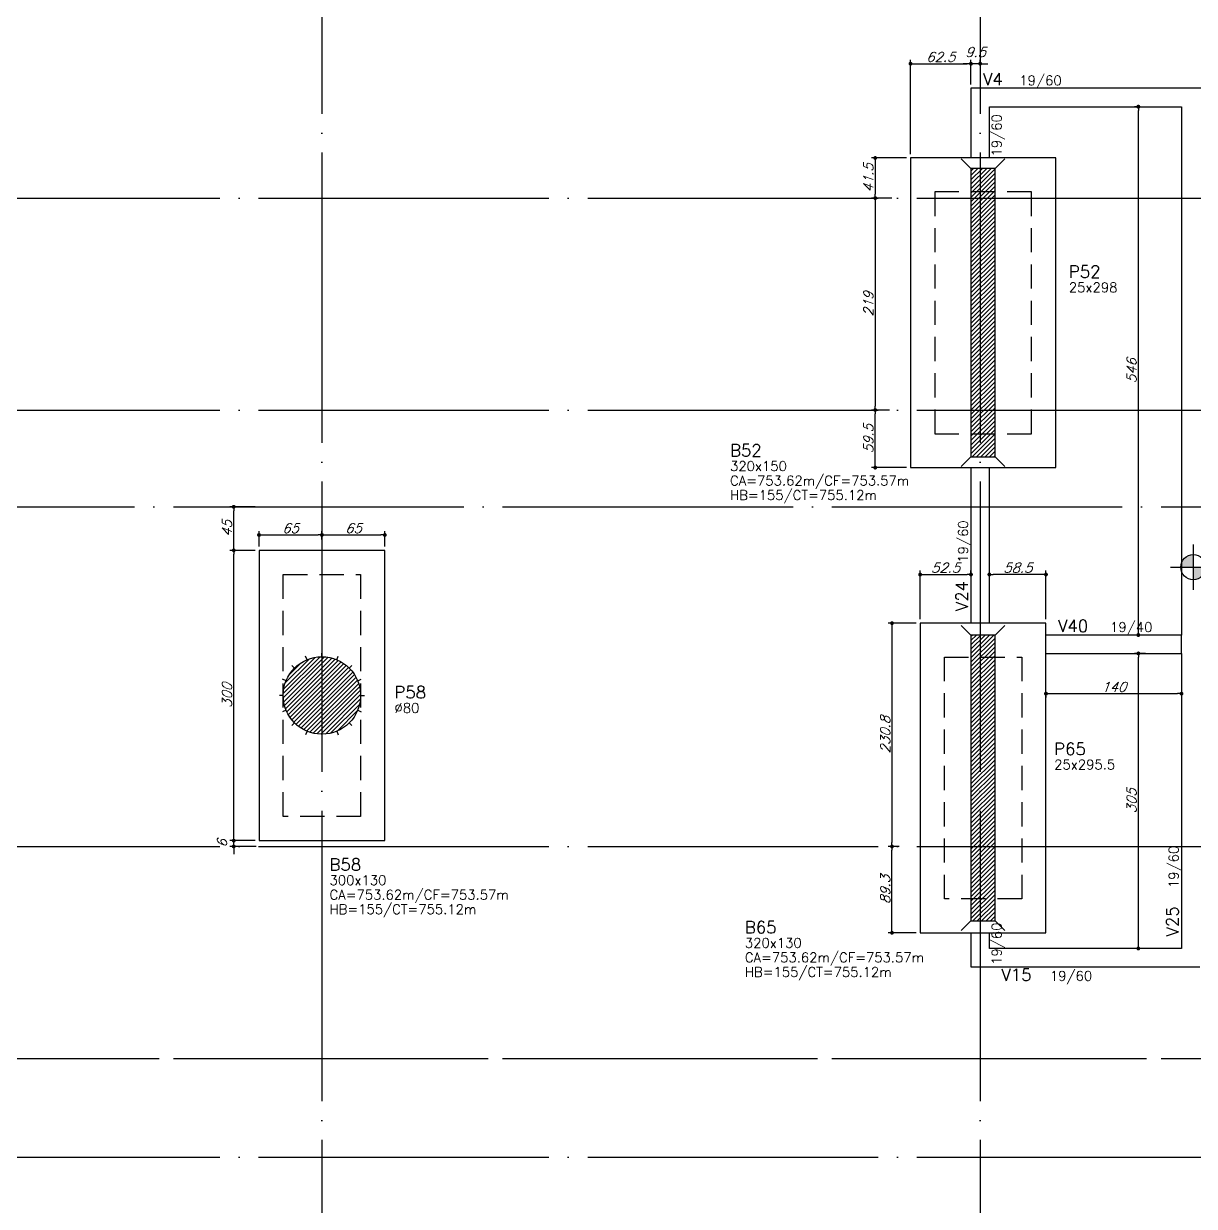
# Model space of a CAD drawing. Header units: millimetres. Extents: x -4137 to 5508, y -2380 to 3650.
# Drawn here: x -2928 to -1719, y -168 to 1054 of the extents above; entities that cross this region are included whole.
import ezdxf
from ezdxf.enums import TextEntityAlignment as Align

# ---------------------------------------------------------------- set-up
doc = ezdxf.new("R2010")
doc.units = ezdxf.units.MM
doc.header["$LTSCALE"] = 50
doc.linetypes.add('DASHED', pattern=[0.75, 0.5, -0.25])
doc.linetypes.add('EIXO', pattern=[6.8, 6, -0.4, 0, -0.4])
for name, color, linetype in [('F-BLOCOS', 3, 'Continuous'), ('F-BLOCOS-DIM', 2, 'Continuous'), ('F-BLOCOS-NOME', 3, 'Continuous'), ('F-COTAS', 106, 'Continuous'), ('F-EIXO', 12, 'EIXO'), ('F-ESTACAS-BARRETE', 2, 'Continuous'), ('F-NÍVEL-PLANTA', 2, 'Continuous'), ('F-PILARES-DIM', 172, 'Continuous'), ('F-PILARES-HACH', 174, 'Continuous'), ('F-PILARES-N', 170, 'Continuous'), ('F-PILARES-NASCE', 4, 'Continuous'), ('F-PILARES-NOME', 170, 'Continuous'), ('F-TEXTO', 6, 'Continuous'), ('F-VIGAS', 3, 'Continuous'), ('F-VIGAS-DIM', 2, 'Continuous'), ('F-VIGAS-NOME', 4, 'Continuous')]:
    doc.layers.add(name, color=color, linetype=linetype)
doc.styles.add('CP-TEXT-INCL', font='simplex.shx', dxfattribs={"oblique": 20})
doc.styles.add('MCP', font='simplex.shx')
doc.styles.add('ROMANS', font='simplex.shx')
doc.dimstyles.new('CP-COTAS-50', dxfattribs={"dimscale": 0.8, "dimtxt": 12.5, "dimasz": 5, "dimexe": 5, "dimexo": 5, "dimgap": 2.5, "dimtad": 1, "dimdec": 1, "dimdsep": 46, "dimtxsty": 'CP-TEXT-INCL', "dimblk1": 'DOT', "dimblk2": 'DOT', "dimsah": 1, "dimcen": 9, "dimclrd": 256, "dimclre": 256, "dimclrt": 256, "dimadec": 0, "dimazin": 0, "dimtfac": 1, "dimtdec": 1, "dimtmove": 2, "dimatfit": 3, "dimldrblk": 'DOT', "dimfxl": 0, "dimtolj": 1, "dimarcsym": 0})

# ---------------------------------------------------------------- blocks, each defined once
blk = doc.blocks.new('*U4')
at = {"layer": 'F-EIXO'}
blk.add_line((0, 0), (7197, 0), dxfattribs=at)
at = {"layer": 'F-TEXTO', "style": 'ROMANS'}
blk.add_attdef('EIXO', text='', height=17.5, dxfattribs=at).set_placement((-28.2072, 0), align=Align.MIDDLE_CENTER)
blk = doc.blocks.new('*U5')
at = {"layer": 'F-EIXO'}
blk.add_line((0, 0), (7285, 0), dxfattribs=at)
at = {"layer": 'F-TEXTO', "style": 'ROMANS'}
blk.add_attdef('EIXO', text='', height=17.5, dxfattribs=at).set_placement((-28.2072, 0), align=Align.MIDDLE_CENTER)
blk = doc.blocks.new('*U25')
at = {"layer": 'F-EIXO'}
blk.add_line((0, 0), (0, -3127.9), dxfattribs=at)
at = {"layer": 'F-TEXTO', "style": 'ROMANS'}
blk.add_attdef('EIXO', text='', height=17.5, rotation=360, dxfattribs=at).set_placement((0, 28.2), align=Align.MIDDLE_CENTER)
blk = doc.blocks.new('A$C10EB3C7A')
at = {"layer": 'F-EIXO'}
blk.add_line((-3768.5, -15), (3491.1, -15), dxfattribs=at)
at = {"layer": 'F-EIXO', "linetype": 'Continuous'}
for name, p in [('*U25', (-2620, 1941.4)), ('*U25', (-1940, 1941.4)), ('*U4', (-3705.8, 874)), ('*U4', (-3705.8, 655)), ('*U5', (-3793.7, 555)), ('*U4', (-3705.8, 204)), ('*U5', (-3793.7, -15)), ('*U4', (-3705.8, -117))]:
    blk.add_blockref(name, p, dxfattribs=at)
blk = doc.blocks.new('_DOT')
at = {"color": 0, "linetype": 'ByBlock'}
blk.add_line((-0.5, 0), (-1, 0), dxfattribs=at)
at = {"color": 0, "linetype": 'ByBlock', "const_width": 0.5}
blk.add_lwpolyline([(-0.25, 0, 1), (0.25, 0, 1)], format="xyb", close=True, dxfattribs=at)
blk = doc.blocks.new('*D220')
at = {"layer": 'DEFPOINTS', "color": 0, "transparency": 16777216}
for p in [(-1776.6, 403.5), (-1765.1, 403.5), (-1770.3, 98.5)]:
    blk.add_point(p, dxfattribs=at)
at = {"layer": 'F-COTAS', "lineweight": -2, "transparency": 16777216}
for p, q in [((-1769.1, 403.5), (-1780.6, 403.5)), ((-1776.6, 102.5), (-1776.6, 399.5)), ((-1774.3, 98.5), (-1780.6, 98.5))]:
    blk.add_line(p, q, dxfattribs=at)
at = {"layer": 'F-COTAS', "lineweight": -2, "transparency": 16777216, "xscale": 4, "yscale": 4, "zscale": 4}
for p, rotation in [((-1776.6, 403.5), 90), ((-1776.6, 98.5), 270)]:
    blk.add_blockref('_DOT', p, dxfattribs=dict(at, rotation=rotation))
at = {"layer": 'F-COTAS', "transparency": 16777216, "insert": (-1783.6, 251), "char_height": 10, "attachment_point": 5, "rotation": 90, "style": 'CP-TEXT-INCL'}
blk.add_mtext('\\A1;305', dxfattribs=at)
blk = doc.blocks.new('*D239')
at = {"layer": 'DEFPOINTS', "color": 0, "transparency": 16777216}
for p in [(-2711.1, 210), (-2685, 210), (-2684.1, 204)]:
    blk.add_point(p, dxfattribs=at)
at = {"layer": 'F-COTAS', "lineweight": -2, "transparency": 16777216}
for p, q in [((-2689, 210), (-2715.1, 210)), ((-2711.1, 214), (-2711.1, 218)), ((-2711.1, 204), (-2711.1, 210)), ((-2688.1, 204), (-2715.1, 204)), ((-2711.1, 200), (-2711.1, 196))]:
    blk.add_line(p, q, dxfattribs=at)
at = {"layer": 'F-COTAS', "lineweight": -2, "transparency": 16777216, "xscale": 4, "yscale": 4, "zscale": 4}
for p, rotation in [((-2711.1, 210), 270), ((-2711.1, 204), 90)]:
    blk.add_blockref('_DOT', p, dxfattribs=dict(at, rotation=rotation))
at = {"layer": 'F-COTAS', "transparency": 16777216, "insert": (-2723.1, 207), "char_height": 10, "attachment_point": 5, "rotation": 90, "style": 'CP-TEXT-INCL'}
blk.add_mtext('\\A1;6', dxfattribs=at)
blk = doc.blocks.new('*D240')
at = {"layer": 'DEFPOINTS', "color": 0, "transparency": 16777216}
for p in [(-2711.1, 510), (-2685, 510), (-2685, 210)]:
    blk.add_point(p, dxfattribs=at)
at = {"layer": 'F-COTAS', "lineweight": -2, "transparency": 16777216}
for p, q in [((-2689, 510), (-2715.1, 510)), ((-2711.1, 214), (-2711.1, 506)), ((-2689, 210), (-2715.1, 210))]:
    blk.add_line(p, q, dxfattribs=at)
at = {"layer": 'F-COTAS', "lineweight": -2, "transparency": 16777216, "xscale": 4, "yscale": 4, "zscale": 4}
for p, rotation in [((-2711.1, 510), 90), ((-2711.1, 210), 270)]:
    blk.add_blockref('_DOT', p, dxfattribs=dict(at, rotation=rotation))
at = {"layer": 'F-COTAS', "transparency": 16777216, "insert": (-2718.1, 360), "char_height": 10, "attachment_point": 5, "rotation": 90, "style": 'CP-TEXT-INCL'}
blk.add_mtext('\\A1;300', dxfattribs=at)
blk = doc.blocks.new('*D241')
at = {"layer": 'DEFPOINTS', "color": 0, "transparency": 16777216}
for p in [(-2711.1, 555), (-2685, 555), (-2685, 510)]:
    blk.add_point(p, dxfattribs=at)
at = {"layer": 'F-COTAS', "lineweight": -2, "transparency": 16777216}
for p, q in [((-2689, 555), (-2715.1, 555)), ((-2711.1, 514), (-2711.1, 551)), ((-2689, 510), (-2715.1, 510))]:
    blk.add_line(p, q, dxfattribs=at)
at = {"layer": 'F-COTAS', "lineweight": -2, "transparency": 16777216, "xscale": 4, "yscale": 4, "zscale": 4}
for p, rotation in [((-2711.1, 555), 90), ((-2711.1, 510), 270)]:
    blk.add_blockref('_DOT', p, dxfattribs=dict(at, rotation=rotation))
at = {"layer": 'F-COTAS', "transparency": 16777216, "insert": (-2718.1, 532.5), "char_height": 10, "attachment_point": 5, "rotation": 90, "style": 'CP-TEXT-INCL'}
blk.add_mtext('\\A1;45', dxfattribs=at)
blk = doc.blocks.new('*D242')
at = {"layer": 'DEFPOINTS', "color": 0, "transparency": 16777216}
for p in [(-2620, 525.9), (-2620, 522.1), (-2685, 510)]:
    blk.add_point(p, dxfattribs=at)
at = {"layer": 'F-COTAS', "lineweight": -2, "transparency": 16777216}
for p, q in [((-2685, 514), (-2685, 529.9)), ((-2681, 525.9), (-2624, 525.9)), ((-2620, 526.1), (-2620, 529.9))]:
    blk.add_line(p, q, dxfattribs=at)
at = {"layer": 'F-COTAS', "lineweight": -2, "transparency": 16777216, "xscale": 4, "yscale": 4, "zscale": 4, "rotation": 180}
blk.add_blockref('_DOT', (-2685, 525.9), dxfattribs=at)
at = {"layer": 'F-COTAS', "lineweight": -2, "transparency": 16777216, "xscale": 4, "yscale": 4, "zscale": 4}
blk.add_blockref('_DOT', (-2620, 525.9), dxfattribs=at)
at = {"layer": 'F-COTAS', "transparency": 16777216, "insert": (-2652.5, 532.9), "char_height": 10, "attachment_point": 5, "style": 'CP-TEXT-INCL'}
blk.add_mtext('\\A1;65', dxfattribs=at)
blk = doc.blocks.new('*D243')
at = {"layer": 'DEFPOINTS', "color": 0, "transparency": 16777216}
for p in [(-2555, 525.9), (-2620, 517.3), (-2555, 510)]:
    blk.add_point(p, dxfattribs=at)
at = {"layer": 'F-COTAS', "lineweight": -2, "transparency": 16777216}
for p, q in [((-2620, 521.3), (-2620, 529.9)), ((-2616, 525.9), (-2559, 525.9)), ((-2555, 514), (-2555, 529.9))]:
    blk.add_line(p, q, dxfattribs=at)
at = {"layer": 'F-COTAS', "lineweight": -2, "transparency": 16777216, "xscale": 4, "yscale": 4, "zscale": 4, "rotation": 180}
blk.add_blockref('_DOT', (-2620, 525.9), dxfattribs=at)
at = {"layer": 'F-COTAS', "lineweight": -2, "transparency": 16777216, "xscale": 4, "yscale": 4, "zscale": 4}
blk.add_blockref('_DOT', (-2555, 525.9), dxfattribs=at)
at = {"layer": 'F-COTAS', "transparency": 16777216, "insert": (-2587.5, 532.9), "char_height": 10, "attachment_point": 5, "style": 'CP-TEXT-INCL'}
blk.add_mtext('\\A1;65', dxfattribs=at)
blk = doc.blocks.new('*D326')
at = {"layer": 'DEFPOINTS', "color": 0, "transparency": 16777216}
for p in [(-2031.1, 204), (-2023.2, 204), (-2002, 114.8)]:
    blk.add_point(p, dxfattribs=at)
at = {"layer": 'F-COTAS', "lineweight": -2, "transparency": 16777216}
for p, q in [((-2027.2, 204), (-2035.1, 204)), ((-2031.1, 118.8), (-2031.1, 200)), ((-2006, 114.8), (-2035.1, 114.8))]:
    blk.add_line(p, q, dxfattribs=at)
at = {"layer": 'F-COTAS', "lineweight": -2, "transparency": 16777216, "xscale": 4, "yscale": 4, "zscale": 4}
for p, rotation in [((-2031.1, 204), 90), ((-2031.1, 114.8), 270)]:
    blk.add_blockref('_DOT', p, dxfattribs=dict(at, rotation=rotation))
at = {"layer": 'F-COTAS', "transparency": 16777216, "insert": (-2038.1, 159.4), "char_height": 10, "attachment_point": 5, "rotation": 90, "style": 'CP-TEXT-INCL'}
blk.add_mtext('\\A1;89.3', dxfattribs=at)
blk = doc.blocks.new('*D327')
at = {"layer": 'DEFPOINTS', "color": 0, "transparency": 16777216}
for p in [(-2002, 434.8), (-2031.1, 204), (-2019.6, 204)]:
    blk.add_point(p, dxfattribs=at)
at = {"layer": 'F-COTAS', "lineweight": -2, "transparency": 16777216}
for p, q in [((-2006, 434.8), (-2035.1, 434.8)), ((-2031.1, 430.8), (-2031.1, 208)), ((-2023.6, 204), (-2035.1, 204))]:
    blk.add_line(p, q, dxfattribs=at)
at = {"layer": 'F-COTAS', "lineweight": -2, "transparency": 16777216, "xscale": 4, "yscale": 4, "zscale": 4}
for p, rotation in [((-2031.1, 434.8), 90), ((-2031.1, 204), 270)]:
    blk.add_blockref('_DOT', p, dxfattribs=dict(at, rotation=rotation))
at = {"layer": 'F-COTAS', "transparency": 16777216, "insert": (-2038.1, 319.4), "char_height": 10, "attachment_point": 5, "rotation": 90, "style": 'CP-TEXT-INCL'}
blk.add_mtext('\\A1;230.8', dxfattribs=at)
blk = doc.blocks.new('*D328')
at = {"layer": 'DEFPOINTS', "color": 0, "transparency": 16777216}
for p in [(-1949.5, 485), (-1949.5, 480.9), (-2002, 434.8)]:
    blk.add_point(p, dxfattribs=at)
at = {"layer": 'F-COTAS', "lineweight": -2, "transparency": 16777216}
for p, q in [((-2002, 438.8), (-2002, 489)), ((-1949.5, 484.9), (-1949.5, 489)), ((-1998, 485), (-1953.5, 485))]:
    blk.add_line(p, q, dxfattribs=at)
at = {"layer": 'F-COTAS', "lineweight": -2, "transparency": 16777216, "xscale": 4, "yscale": 4, "zscale": 4, "rotation": 180}
blk.add_blockref('_DOT', (-2002, 485), dxfattribs=at)
at = {"layer": 'F-COTAS', "lineweight": -2, "transparency": 16777216, "xscale": 4, "yscale": 4, "zscale": 4}
blk.add_blockref('_DOT', (-1949.5, 485), dxfattribs=at)
at = {"layer": 'F-COTAS', "transparency": 16777216, "insert": (-1975.8, 492), "char_height": 10, "attachment_point": 5, "style": 'CP-TEXT-INCL'}
blk.add_mtext('\\A1;52.5', dxfattribs=at)
blk = doc.blocks.new('*D329')
at = {"layer": 'DEFPOINTS', "color": 0, "transparency": 16777216}
for p in [(-1930.5, 485), (-1930.5, 476.3), (-1872, 434.8)]:
    blk.add_point(p, dxfattribs=at)
at = {"layer": 'F-COTAS', "lineweight": -2, "transparency": 16777216}
for p, q in [((-1930.5, 480.3), (-1930.5, 489)), ((-1872, 438.8), (-1872, 489)), ((-1876, 485), (-1926.5, 485))]:
    blk.add_line(p, q, dxfattribs=at)
at = {"layer": 'F-COTAS', "lineweight": -2, "transparency": 16777216, "xscale": 4, "yscale": 4, "zscale": 4, "rotation": 180}
blk.add_blockref('_DOT', (-1930.5, 485), dxfattribs=at)
at = {"layer": 'F-COTAS', "lineweight": -2, "transparency": 16777216, "xscale": 4, "yscale": 4, "zscale": 4}
blk.add_blockref('_DOT', (-1872, 485), dxfattribs=at)
at = {"layer": 'F-COTAS', "transparency": 16777216, "insert": (-1901.2, 492), "char_height": 10, "attachment_point": 5, "style": 'CP-TEXT-INCL'}
blk.add_mtext('\\A1;58.5', dxfattribs=at)
blk = doc.blocks.new('*D330')
at = {"layer": 'DEFPOINTS', "color": 0, "transparency": 16777216}
for p in [(-2048.4, 655), (-2029.6, 655), (-2012, 595.5)]:
    blk.add_point(p, dxfattribs=at)
at = {"layer": 'F-COTAS', "lineweight": -2, "transparency": 16777216}
for p, q in [((-2033.6, 655), (-2052.4, 655)), ((-2048.4, 599.5), (-2048.4, 651)), ((-2016, 595.5), (-2052.4, 595.5))]:
    blk.add_line(p, q, dxfattribs=at)
at = {"layer": 'F-COTAS', "lineweight": -2, "transparency": 16777216, "xscale": 4, "yscale": 4, "zscale": 4}
for p, rotation in [((-2048.4, 655), 90), ((-2048.4, 595.5), 270)]:
    blk.add_blockref('_DOT', p, dxfattribs=dict(at, rotation=rotation))
at = {"layer": 'F-COTAS', "transparency": 16777216, "insert": (-2055.4, 625.3), "char_height": 10, "attachment_point": 5, "rotation": 90, "style": 'CP-TEXT-INCL'}
blk.add_mtext('\\A1;59.5', dxfattribs=at)
blk = doc.blocks.new('*D331')
at = {"layer": 'DEFPOINTS', "color": 0, "transparency": 16777216}
for p in [(-2036.4, 874), (-2048.4, 655), (-2036.4, 655)]:
    blk.add_point(p, dxfattribs=at)
at = {"layer": 'F-COTAS', "lineweight": -2, "transparency": 16777216}
for p, q in [((-2040.4, 874), (-2052.4, 874)), ((-2048.4, 870), (-2048.4, 659)), ((-2040.4, 655), (-2052.4, 655))]:
    blk.add_line(p, q, dxfattribs=at)
at = {"layer": 'F-COTAS', "lineweight": -2, "transparency": 16777216, "xscale": 4, "yscale": 4, "zscale": 4}
for p, rotation in [((-2048.4, 874), 90), ((-2048.4, 655), 270)]:
    blk.add_blockref('_DOT', p, dxfattribs=dict(at, rotation=rotation))
at = {"layer": 'F-COTAS', "transparency": 16777216, "insert": (-2055.4, 764.5), "char_height": 10, "attachment_point": 5, "rotation": 90, "style": 'CP-TEXT-INCL'}
blk.add_mtext('\\A1;219', dxfattribs=at)
blk = doc.blocks.new('*D332')
at = {"layer": 'DEFPOINTS', "color": 0, "transparency": 16777216}
for p in [(-2012, 915.5), (-2048.4, 874), (-2027.4, 874)]:
    blk.add_point(p, dxfattribs=at)
at = {"layer": 'F-COTAS', "lineweight": -2, "transparency": 16777216}
for p, q in [((-2016, 915.5), (-2052.4, 915.5)), ((-2048.4, 911.5), (-2048.4, 878)), ((-2031.4, 874), (-2052.4, 874))]:
    blk.add_line(p, q, dxfattribs=at)
at = {"layer": 'F-COTAS', "lineweight": -2, "transparency": 16777216, "xscale": 4, "yscale": 4, "zscale": 4}
for p, rotation in [((-2048.4, 915.5), 90), ((-2048.4, 874), 270)]:
    blk.add_blockref('_DOT', p, dxfattribs=dict(at, rotation=rotation))
at = {"layer": 'F-COTAS', "transparency": 16777216, "insert": (-2055.4, 894.8), "char_height": 10, "attachment_point": 5, "rotation": 90, "style": 'CP-TEXT-INCL'}
blk.add_mtext('\\A1;41.5', dxfattribs=at)
blk = doc.blocks.new('*D333')
at = {"layer": 'DEFPOINTS', "color": 0, "transparency": 16777216}
for p in [(-1949.5, 1012.9), (-1949.5, 987.5), (-2012, 915.5)]:
    blk.add_point(p, dxfattribs=at)
at = {"layer": 'F-COTAS', "lineweight": -2, "transparency": 16777216}
for p, q in [((-2012, 919.5), (-2012, 1016.9)), ((-1949.5, 991.5), (-1949.5, 1016.9)), ((-2008, 1012.9), (-1953.5, 1012.9))]:
    blk.add_line(p, q, dxfattribs=at)
at = {"layer": 'F-COTAS', "lineweight": -2, "transparency": 16777216, "xscale": 4, "yscale": 4, "zscale": 4, "rotation": 180}
blk.add_blockref('_DOT', (-2012, 1012.9), dxfattribs=at)
at = {"layer": 'F-COTAS', "lineweight": -2, "transparency": 16777216, "xscale": 4, "yscale": 4, "zscale": 4}
blk.add_blockref('_DOT', (-1949.5, 1012.9), dxfattribs=at)
at = {"layer": 'F-COTAS', "transparency": 16777216, "insert": (-1980.8, 1019.9), "char_height": 10, "attachment_point": 5, "style": 'CP-TEXT-INCL'}
blk.add_mtext('\\A1;62.5', dxfattribs=at)
blk = doc.blocks.new('*D334')
at = {"layer": 'DEFPOINTS', "color": 0, "transparency": 16777216}
for p in [(-1949.5, 1012.9), (-1949.5, 1008.1), (-1940, 1008.1)]:
    blk.add_point(p, dxfattribs=at)
at = {"layer": 'F-COTAS', "lineweight": -2, "transparency": 16777216}
for p, q in [((-1949.5, 1012.1), (-1949.5, 1016.9)), ((-1940, 1012.1), (-1940, 1016.9)), ((-1953.5, 1012.9), (-1957.5, 1012.9)), ((-1940, 1012.9), (-1949.5, 1012.9)), ((-1936, 1012.9), (-1932, 1012.9))]:
    blk.add_line(p, q, dxfattribs=at)
at = {"layer": 'F-COTAS', "lineweight": -2, "transparency": 16777216, "xscale": 4, "yscale": 4, "zscale": 4}
blk.add_blockref('_DOT', (-1949.5, 1012.9), dxfattribs=at)
at = {"layer": 'F-COTAS', "lineweight": -2, "transparency": 16777216, "xscale": 4, "yscale": 4, "zscale": 4, "rotation": 180}
blk.add_blockref('_DOT', (-1940, 1012.9), dxfattribs=at)
at = {"layer": 'F-COTAS', "transparency": 16777216, "insert": (-1944.8, 1024.9), "char_height": 10, "attachment_point": 5, "style": 'CP-TEXT-INCL'}
blk.add_mtext('\\A1;9.5', dxfattribs=at)
blk = doc.blocks.new('*D359')
at = {"layer": 'DEFPOINTS', "color": 0, "transparency": 16777216}
for p in [(-1776.6, 968.5), (-1774.5, 968.5), (-1774.5, 422.5)]:
    blk.add_point(p, dxfattribs=at)
at = {"layer": 'F-COTAS', "lineweight": -2, "transparency": 16777216}
for p, q in [((-1778.5, 968.5), (-1780.6, 968.5)), ((-1776.6, 426.5), (-1776.6, 964.5)), ((-1778.5, 422.5), (-1780.6, 422.5))]:
    blk.add_line(p, q, dxfattribs=at)
at = {"layer": 'F-COTAS', "lineweight": -2, "transparency": 16777216, "xscale": 4, "yscale": 4, "zscale": 4}
for p, rotation in [((-1776.6, 968.5), 90), ((-1776.6, 422.5), 270)]:
    blk.add_blockref('_DOT', p, dxfattribs=dict(at, rotation=rotation))
at = {"layer": 'F-COTAS', "transparency": 16777216, "insert": (-1783.6, 695.5), "char_height": 10, "attachment_point": 5, "rotation": 90, "style": 'CP-TEXT-INCL'}
blk.add_mtext('\\A1;546', dxfattribs=at)
blk = doc.blocks.new('*D360')
at = {"layer": 'DEFPOINTS', "color": 0, "transparency": 16777216}
for p in [(-1872, 363.3), (-1732, 363.3), (-1732, 361.9)]:
    blk.add_point(p, dxfattribs=at)
at = {"layer": 'F-COTAS', "lineweight": -2, "transparency": 16777216}
for p, q in [((-1872, 359.3), (-1872, 357.9)), ((-1868, 361.9), (-1736, 361.9)), ((-1732, 359.3), (-1732, 357.9))]:
    blk.add_line(p, q, dxfattribs=at)
at = {"layer": 'F-COTAS', "lineweight": -2, "transparency": 16777216, "xscale": 4, "yscale": 4, "zscale": 4, "rotation": 180}
blk.add_blockref('_DOT', (-1872, 361.9), dxfattribs=at)
at = {"layer": 'F-COTAS', "lineweight": -2, "transparency": 16777216, "xscale": 4, "yscale": 4, "zscale": 4}
blk.add_blockref('_DOT', (-1732, 361.9), dxfattribs=at)
at = {"layer": 'F-COTAS', "transparency": 16777216, "insert": (-1802, 368.9), "char_height": 10, "attachment_point": 5, "style": 'CP-TEXT-INCL'}
blk.add_mtext('\\A1;140', dxfattribs=at)
blk = doc.blocks.new('Nível - Planta')
at = {"layer": 'F-NÍVEL-PLANTA'}
h = blk.add_hatch(color=71, dxfattribs=at)
h.paths.add_polyline_path([(0, 0), (0, 0.26, 0.414214), (-0.26, 0)])
h.paths.add_polyline_path([(0.26, 0), (0, 0), (0, -0.26, 0.414214)])
for p, q in [((0, -0.469), (0, 0.469)), ((-0.469, 0), (1.704, 0))]:
    blk.add_line(p, q, dxfattribs=at)
blk.add_circle((0, 0), 0.26, dxfattribs=at)
at = {"layer": 'F-TEXTO', "color": 3, "style": 'MCP'}
blk.add_attdef('NÍVEL', (0.333, 0.102), '', height=0.2, dxfattribs=at)

msp = doc.modelspace()

# ---------------------------------------------------------------- hatches: boundary and pattern name
at = {"layer": 'F-PILARES-HACH', "linetype": 'Continuous'}
h = msp.add_hatch(dxfattribs=at)
h.set_pattern_fill('ANSI31', color=256, style=0)
h.paths.add_polyline_path([(-1949.5, 606.5), (-1924.5, 606.5), (-1924.5, 904.5), (-1949.5, 904.5)], flags=16)
h = msp.add_hatch(dxfattribs=at)
h.set_pattern_fill('ANSI31', color=256, style=0)
h.paths.add_polyline_path([(-1949.5, 127), (-1924.5, 127), (-1924.5, 422.5), (-1949.5, 422.5)], flags=16)
at = {"layer": 'F-PILARES-HACH'}
h = msp.add_hatch(dxfattribs=at)
h.set_pattern_fill('ANSI31', color=256)
edge = h.paths.add_edge_path()
edge.add_arc((-2620, 360), 40, 0, 360)

# ---------------------------------------------------------------- linework, layer by layer
at = {"layer": 'F-BLOCOS', "linetype": 'Continuous'}
for points in [[(-1862, 595.5), (-1862, 915.5), (-2012, 915.5), (-2012, 595.5), (-1862, 595.5)], [(-2555, 210), (-2555, 510), (-2685, 510), (-2685, 210), (-2555, 210)], [(-1872, 114.75), (-1872, 434.75), (-2002, 434.75), (-2002, 114.75), (-1872, 114.75)]]:
    msp.add_lwpolyline(points, dxfattribs=at)
at = {"layer": 'F-ESTACAS-BARRETE', "linetype": 'DASHED'}
for points in [[(-1987, 630.5), (-1887, 630.5), (-1887, 880.5), (-1987, 880.5)], [(-2660, 485), (-2580, 485), (-2580, 235), (-2660, 235)], [(-1977, 399.75), (-1897, 399.75), (-1897, 149.75), (-1977, 149.75)]]:
    msp.add_lwpolyline(points, close=True, dxfattribs=at)
at = {"layer": 'F-PILARES-N'}
for points in [[(-1949.5, 606.5), (-1924.5, 606.5), (-1924.5, 904.5), (-1949.5, 904.5), (-1949.5, 606.5)], [(-1949.5, 127), (-1924.5, 127), (-1924.5, 422.5), (-1949.5, 422.5), (-1949.5, 127)]]:
    msp.add_lwpolyline(points, dxfattribs=at)
msp.add_circle((-2620, 360), 40, dxfattribs=at)
at = {"layer": 'F-PILARES-NASCE'}
for p, q in [((-1949.5, 904.5), (-1959.5, 914.5)), ((-1924.5, 904.5), (-1914.5, 914.5)), ((-1949.5, 606.5), (-1959.5, 596.5)), ((-1924.5, 606.5), (-1914.5, 596.5)), ((-1949.5, 422.5), (-1959.5, 432.5)), ((-1924.5, 422.5), (-1914.5, 432.5)), ((-2620, 400), (-2620, 403.902)), ((-2635.307, 396.955), (-2636.8, 400.56)), ((-2604.693, 396.955), (-2603.2, 400.56)), ((-2648.284, 388.284), (-2651.043, 391.043)), ((-2591.716, 388.284), (-2588.957, 391.043)), ((-2656.955, 375.307), (-2660.56, 376.8)), ((-2583.045, 375.307), (-2579.44, 376.8)), ((-2660, 360), (-2663.902, 360)), ((-2580, 360), (-2576.098, 360)), ((-2656.955, 344.693), (-2660.56, 343.2)), ((-2583.045, 344.693), (-2579.44, 343.2)), ((-2648.284, 331.716), (-2651.043, 328.957)), ((-2591.716, 331.716), (-2588.957, 328.957)), ((-2635.307, 323.045), (-2636.8, 319.44)), ((-2620, 320), (-2620, 316.098)), ((-2604.693, 323.045), (-2603.2, 319.44)), ((-1949.5, 127), (-1959.5, 117)), ((-1924.5, 127), (-1914.5, 117))]:
    msp.add_line(p, q, dxfattribs=at)
at = {"layer": 'F-VIGAS'}
for points in [[(-1722.5, 987.5), (-1949.5, 987.5)], [(-1949.5, 987.5), (-1949.5, 915.5)], [(-1065, 987.5), (-1722.5, 987.5)], [(-1930.5, 968.5), (-1732, 968.5)], [(-1930.5, 915.5), (-1930.5, 968.5)], [(-1732, 968.5), (-1732, 422.5)], [(-1949.5, 595.5), (-1949.5, 434.75)], [(-1930.5, 434.75), (-1930.5, 595.5)], [(-1732, 422.5), (-1872, 422.5)], [(-1732, 403.5), (-1732, 422.5)], [(-1872, 403.5), (-1732, 403.5)], [(-1732, 403.5), (-1732, 98.5)], [(-1949.5, 114.75), (-1949.5, 79.5)], [(-1930.5, 98.5), (-1930.5, 114.75)], [(-1732, 98.5), (-1930.5, 98.5)], [(-1949.5, 79.5), (-1713, 79.5)]]:
    msp.add_lwpolyline(points, dxfattribs=at)

# ---------------------------------------------------------------- block references
at = {"layer": 'F-EIXO'}
msp.add_blockref('A$C10EB3C7A', (0, 0), dxfattribs=at)
at = {"layer": 'F-NÍVEL-PLANTA', "linetype": 'Continuous', "xscale": 50, "yscale": 50, "zscale": 50}
msp.add_blockref('Nível - Planta', (-1719.773, 492.627), dxfattribs=at).add_auto_attribs({'NÍVEL': '755.12m'})

# ---------------------------------------------------------------- texts
at = {"layer": 'F-BLOCOS-DIM', "linetype": 'Continuous', "style": 'MCP'}
for s, p in [('320x150', (-2198.358, 592.061)), ('CA=753.62m/CF=753.57m', (-2198.358, 577.061)), ('HB=155/CT=755.12m', (-2198.358, 562.061)), ('300x130', (-2612.132, 164.1)), ('CA=753.62m/CF=753.57m', (-2612.132, 149.1)), ('HB=155/CT=755.12m', (-2612.132, 134.1)), ('320x130', (-2183.066, 99.262)), ('CA=753.62m/CF=753.57m', (-2183.066, 84.262)), ('HB=155/CT=755.12m', (-2183.066, 69.262))]:
    msp.add_text(s, height=10, dxfattribs=at).set_placement(p)
at = {"layer": 'F-BLOCOS-NOME', "linetype": 'Continuous', "style": 'MCP'}
for s, p in [('B52', (-2198.358, 607.061)), ('B58', (-2612.132, 179.1)), ('B65', (-2183.066, 114.262))]:
    msp.add_text(s, height=12.5, dxfattribs=at).set_placement(p)
at = {"layer": 'F-PILARES-DIM', "linetype": 'Continuous', "style": 'MCP'}
for s, p in [('25x298', (-1848.353, 776.705)), ('%%c80', (-2545.047, 342.083)), ('25x295.5', (-1863.543, 283.58))]:
    msp.add_text(s, height=10, dxfattribs=at).set_placement(p)
at = {"layer": 'F-PILARES-NOME', "linetype": 'Continuous', "style": 'MCP'}
for s, p in [('P52', (-1848.353, 791.705)), ('P58', (-2545.047, 357.083)), ('P65', (-1863.543, 298.58))]:
    msp.add_text(s, height=12.5, dxfattribs=at).set_placement(p)
at = {"layer": 'F-VIGAS-DIM', "linetype": 'Continuous', "style": 'MCP'}
for s, p in [('19/60', (-1899.5, 990.625)), ('19/40', (-1805.79, 425.625)), ('19/60', (-1868, 65.166))]:
    msp.add_text(s, height=10, dxfattribs=at).set_placement(p)
for p in [(-1918, 917), (-1952.625, 497.25), (-1735.125, 161), (-1918, 81.625)]:
    msp.add_text('19/60', height=10, rotation=90, dxfattribs=at).set_placement(p)
at = {"layer": 'F-VIGAS-NOME', "linetype": 'Continuous', "style": 'MCP'}
for s, p in [('V4', (-1937, 990.625)), ('V40', (-1859.5, 425.625)), ('V15', (-1918, 65.166))]:
    msp.add_text(s, height=12.5, dxfattribs=at).set_placement(p)
for s, p in [('V24', (-1952.625, 447.25)), ('V25', (-1735.125, 111))]:
    msp.add_text(s, height=12.5, rotation=90, dxfattribs=at).set_placement(p)

# ---------------------------------------------------------------- dimensions: what is measured, and where the dimension line sits
at = {"layer": 'F-COTAS'}
for base, p1, p2, picture, middle in [((-1949.5, 1012.867), (-1940, 1008.061), (-1949.5, 1008.061), '*D334', (-1944.75, 1024.867)), ((-1949.5, 1012.867), (-2012, 915.5), (-1949.5, 987.5), '*D333', (-1980.75, 1019.867)), ((-2620, 525.915), (-2685, 510), (-2620, 522.125), '*D242', (-2652.5, 532.915)), ((-2555, 525.915), (-2620, 517.251), (-2555, 510), '*D243', (-2587.5, 532.915)), ((-1949.5, 484.977), (-2002, 434.75), (-1949.5, 480.922), '*D328', (-1975.75, 491.977)), ((-1930.5, 484.977), (-1872, 434.75), (-1930.5, 476.288), '*D329', (-1901.25, 491.977)), ((-1732, 361.897), (-1872, 363.326), (-1732, 363.326), '*D360', (-1802, 368.897))]:
    dim = msp.add_linear_dim(base=base, p1=p1, p2=p2, dimstyle='CP-COTAS-50', dxfattribs=at)
    dim.commit()
    dim.dimension.update_dxf_attribs({"geometry": picture, "text_midpoint": middle})
for base, p1, p2, picture, middle in [((-1776.571, 968.5), (-1774.512, 422.5), (-1774.512, 968.5), '*D359', (-1783.571, 695.5)), ((-2048.37, 874), (-2012, 915.5), (-2027.399, 874), '*D332', (-2055.37, 894.75)), ((-2048.37, 655), (-2036.387, 874), (-2036.387, 655), '*D331', (-2055.37, 764.5)), ((-2048.37, 655), (-2012, 595.5), (-2029.646, 655), '*D330', (-2055.37, 625.25)), ((-2711.103, 555), (-2685, 510), (-2685, 555), '*D241', (-2718.103, 532.5)), ((-2711.103, 510), (-2685, 210), (-2685, 510), '*D240', (-2718.103, 360)), ((-2031.063248239, 204), (-2002, 434.75), (-2019.629566111, 204), '*D327', (-2038.063248239, 319.375)), ((-1776.571, 403.5), (-1770.306, 98.5), (-1765.086, 403.5), '*D220', (-1783.571, 251)), ((-2711.103, 210), (-2684.051, 204), (-2685, 210), '*D239', (-2723.103, 207)), ((-2031.063248239, 204), (-2002, 114.75), (-2023.202600894, 204), '*D326', (-2038.063248239, 159.375))]:
    dim = msp.add_linear_dim(base=base, p1=p1, p2=p2, angle=90, dimstyle='CP-COTAS-50', dxfattribs=at)
    dim.commit()
    dim.dimension.update_dxf_attribs({"geometry": picture, "text_midpoint": middle})

doc.saveas('drawing.dxf')
